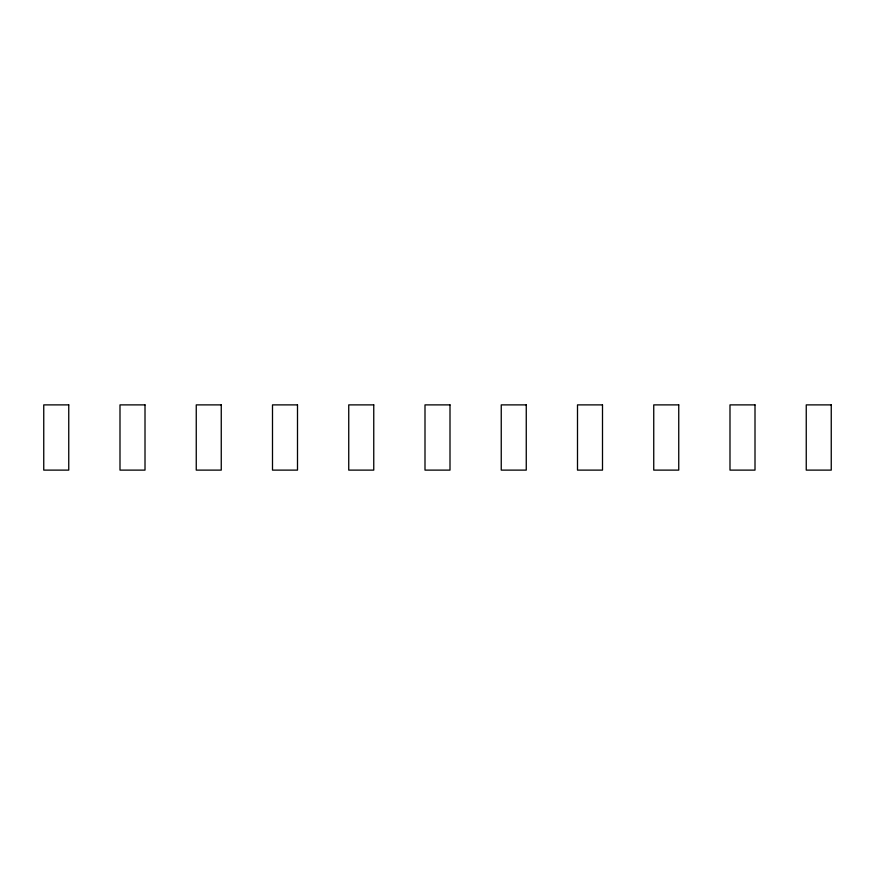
<?xml version="1.0" encoding="UTF-8"?>
<svg xmlns="http://www.w3.org/2000/svg" width="875" height="875" viewBox="0 0 875 875"><rect width="100%" height="100%" fill="white"/><g stroke="black" fill="none" stroke-linecap="round" stroke-linejoin="round"><path stroke-width="1.31" d="M68.753 404.884L43.75 404.884L43.75 470.116L68.753 470.116L68.753 404.884M145.009 404.884L119.995 404.884L119.995 470.116L145.009 470.116L145.009 404.884M221.255 404.884L196.252 404.884L196.252 470.116L221.255 470.116L221.255 404.884M297.5 404.884L272.497 404.884L272.497 470.116L297.5 470.116L297.5 404.884M373.756 404.884L348.742 404.884L348.742 470.116L373.756 470.116L373.756 404.884M450.002 404.884L424.998 404.884L424.998 470.116L450.002 470.116L450.002 404.884M526.258 404.884L501.244 404.884L501.244 470.116L526.258 470.116L526.258 404.884M602.503 404.884L577.5 404.884L577.5 470.116L602.503 470.116L602.503 404.884M678.748 404.884L653.745 404.884L653.745 470.116L678.748 470.116L678.748 404.884M755.005 404.884L729.991 404.884L729.991 470.116L755.005 470.116L755.005 404.884M831.25 404.884L806.247 404.884L806.247 470.116L831.25 470.116L831.25 404.884"/></g></svg>
